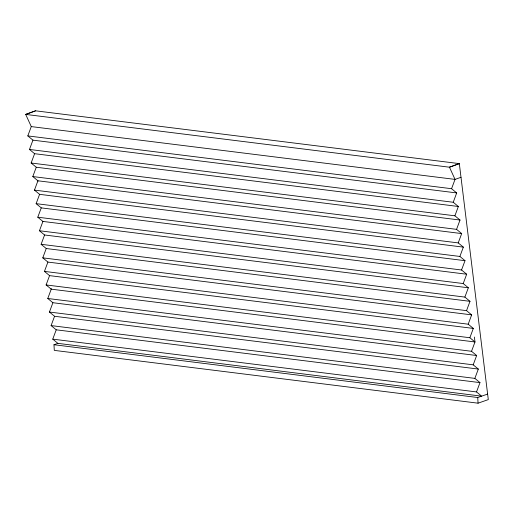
<?xml version="1.0" encoding="UTF-8"?>
<svg xmlns="http://www.w3.org/2000/svg" width="514" height="514" viewBox="0 0 514 514"><rect width="100%" height="100%" fill="white"/><g stroke="black" fill="none" stroke-linecap="round" stroke-linejoin="round"><path stroke-width="0.77" d="M27.807 135.914L31.27 126.592L25.7 114.41L35.562 110.818L459.323 163.619L488.3 399.603L478.052 403.182L54.291 350.381L53.976 344.727L57.889 343.365L481.65 396.159L476.523 391.931L52.762 339.137L56.225 329.815L51.098 325.587L54.561 316.271L49.434 312.037L52.897 302.72L47.77 298.493L51.233 289.17L46.106 284.942L49.569 275.626L44.442 271.392L47.905 262.076L42.778 257.848L46.241 248.525L41.114 244.298L44.577 234.982L39.449 230.747L42.919 221.431L37.785 217.204L41.255 207.881L36.121 203.653L39.591 194.337L34.457 190.103L37.927 180.787L32.8 176.559L36.263 167.236L31.136 163.009L34.599 153.692L29.471 149.458L32.935 140.142L27.807 135.914L451.568 188.709L456.695 192.936L453.232 202.259L458.359 206.487L454.896 215.803L460.024 220.037L456.56 229.353L461.688 233.581L458.225 242.904L463.352 247.131L459.889 256.447L465.016 260.682L461.546 269.998L466.68 274.225L463.21 283.548L468.344 287.776L464.874 297.092L470.002 301.326L466.539 310.642L471.666 314.87L468.203 324.193L473.33 328.42L469.867 337.737L474.994 341.971L471.531 351.287L476.658 355.515L473.195 364.837L478.322 369.065L474.859 378.381L479.986 382.615L476.523 391.931M451.568 188.709L455.031 179.392L449.461 167.204L25.7 114.41L35.562 110.818M461.007 177.304L455.031 179.392L31.27 126.592M53.976 344.727L477.744 397.521L487.619 394.077M32.935 140.142L456.695 192.936M29.471 149.458L453.232 202.259M34.599 153.692L458.359 206.487M31.136 163.009L454.896 215.803M36.263 167.236L460.024 220.037M32.8 176.559L456.56 229.353M461.688 233.581L37.927 180.787L37.972 181.159M34.457 190.103L458.225 242.904M39.591 194.337L463.352 247.131M36.121 203.653L459.889 256.447M41.255 207.881L465.016 260.682M37.785 217.204L461.546 269.998M42.919 221.431L466.68 274.225M39.449 230.747L463.21 283.548M44.577 234.982L468.344 287.776M41.114 244.298L464.874 297.092M46.241 248.525L470.002 301.326M42.778 257.848L466.539 310.642M47.905 262.076L471.666 314.87M44.442 271.392L468.203 324.193M49.569 275.626L473.33 328.42M46.106 284.942L469.867 337.737M51.233 289.17L474.994 341.971L474.39 337.036M47.77 298.493L471.531 351.287M52.897 302.72L476.658 355.515M49.434 312.037L473.195 364.837M54.561 316.271L478.322 369.065M51.098 325.587L474.859 378.381M56.225 329.815L479.986 382.615M52.762 339.137L57.889 343.365M51.169 288.65L51.252 289.35M477.744 397.521L478.052 403.182M459.323 163.619L449.461 167.204L459.323 163.619"/></g></svg>
